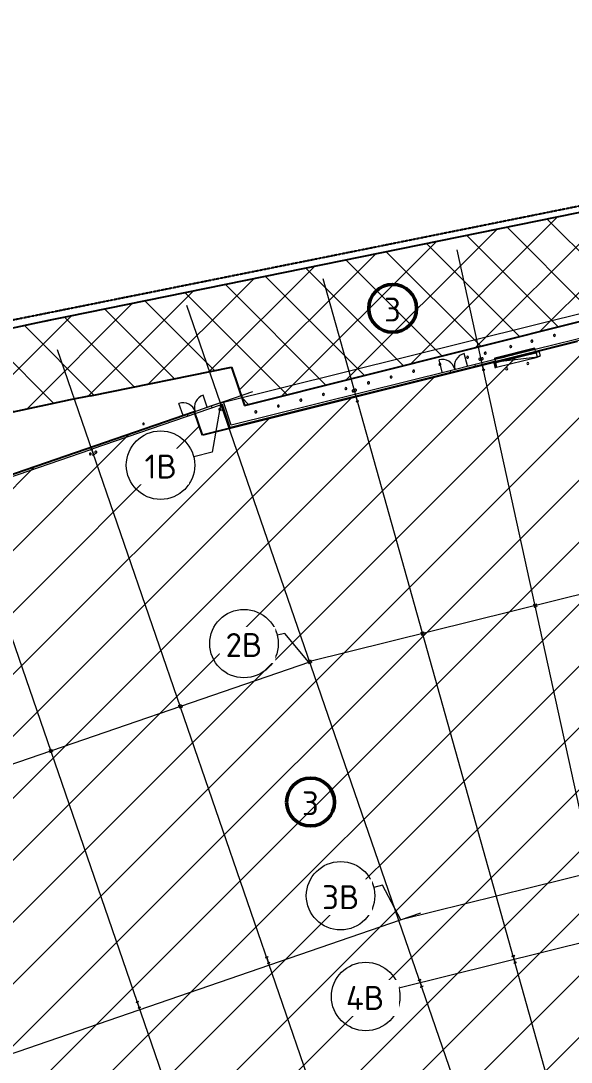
# Model space of a CAD drawing. Header units: millimetres. Extents: x 674 to 609626, y -20132 to 4061356.
# Drawn here: x 154839 to 195031, y 3983357 to 4059444 of the extents above; entities that cross this region are included whole.
import ezdxf

# ---------------------------------------------------------------- set-up
doc = ezdxf.new("R2010")
doc.units = ezdxf.units.MM
for name, pattern in [('AEC_Double Dash', [39, 15, -4, 6, -4, 6, -4]), ('Boundary', [16, 5, -2, 5, -2, 0, -2]), ('Dash Small', [9, 3, -1.5, 3, -1.5]), ('Hidden', [6, 4, -2]), ('Hidden_2_', [4, 3, -1])]:
    doc.linetypes.add(name, pattern=pattern)
for name, color, linetype, lineweight in [('A-000-M_MASS', 13, 'Continuous', 25), ('A-000-MH_MASS', 13, 'Hidden_2_', 25), ('A-010-M_LINE', 90, 'Continuous', 18), ('A-060-M_DETAIL', 3, 'Continuous', 25), ('A-230-M_FLOOR', 192, 'Continuous', 13), ('A-325-M_DOOR', 31, 'Continuous', 13), ('A-325-M_DOOR_PANEL', 31, 'Continuous', 13), ('C-910-M_SITE_BOUND', 91, 'Boundary', 25), ('C-953-M_PARKING', 70, 'Continuous', 13), ('F-670-M_FSP', 13, 'Continuous', 13), ('M-520-M_DRAINAGE_FW', 2, 'Continuous', 13), ('S-280-M_COLUMN', 52, 'Continuous', 13), ('S-280-M_STRUCT_FRAME', 12, 'Continuous', 13), ('Z-030-M_GRID', 191, 'Continuous', 13), ('Z-033_T_GRIDREF', 31, 'Continuous', 13), ('Z-060-M_DETAIL', 92, 'Continuous', 25)]:
    doc.layers.add(name, color=color, linetype=linetype, lineweight=lineweight)
doc.styles.add('ISOCPEUR_2', font='isocpeur.ttf', dxfattribs={"height": 1750})

# ---------------------------------------------------------------- blocks, each defined once
blk = doc.blocks.new('Family - ___-240017-S0_021 - GROUND LOADING PLAN')
at = {"layer": 'C-910-M_SITE_BOUND', "color": 21, "linetype": 'AEC_Double Dash', "lineweight": 5}
blk.add_line((-2260611, 4059444), (-2388364, 4033725), dxfattribs=at)
blk = doc.blocks.new('SHS-Square Hollow Section-Column - 200x200xSHS-1605338-S0_021 - GROUND LOADING PLAN')
at = {"layer": 'S-280-M_COLUMN', "lineweight": 5}
for p, q in [((-100, 100), (-100, -100)), ((-100, 100), (100, 100)), ((100, 100), (100, -100)), ((-100, -100), (100, -100))]:
    blk.add_line(p, q, dxfattribs=at)
blk = doc.blocks.new('Structural Framing 15 - Structural Framing 1-952687-S0_021 - GROUND LOADING PLAN')
at = {"layer": 'S-280-M_STRUCT_FRAME', "lineweight": 5}
for p, q in [((-2344102, 4032045), (-2344274, 4031997)), ((-2344274, 4031997), (-2344270, 4031985)), ((-2344270, 4031985), (-2344199, 4032005)), ((-2344185, 4031997), (-2344089, 4031652)), ((-2344081, 4031655), (-2344178, 4031999)), ((-2344170, 4032013), (-2344099, 4032033)), ((-2344099, 4032033), (-2344102, 4032045)), ((-2344096, 4031638), (-2344167, 4031618)), ((-2344167, 4031618), (-2344164, 4031606)), ((-2344164, 4031606), (-2343993, 4031654)), ((-2343996, 4031667), (-2344067, 4031647)), ((-2343993, 4031654), (-2343996, 4031667)), ((-2332599, 3991148), (-2332800, 3991091)), ((-2332800, 3991091), (-2332797, 3991078)), ((-2332797, 3991078), (-2332714, 3991102)), ((-2332697, 3991092), (-2332569, 3990636)), ((-2332560, 3990639), (-2332688, 3991095)), ((-2332678, 3991112), (-2332595, 3991135)), ((-2332595, 3991135), (-2332599, 3991148)), ((-2332579, 3990619), (-2332661, 3990596)), ((-2332661, 3990596), (-2332658, 3990583)), ((-2332658, 3990583), (-2332456, 3990639)), ((-2332460, 3990652), (-2332543, 3990629)), ((-2332456, 3990639), (-2332460, 3990652))]:
    blk.add_line(p, q, dxfattribs=at)
for centre, radius, start, end in [((-2344196, 4031994), 11.4, 15.66741, 105.66741), ((-2344167, 4032002), 11.4, 105.66741, 195.66741), ((-2344100, 4031649), 11.4, 285.66741, 15.66741), ((-2344070, 4031658), 11.4, 195.66741, 285.66741), ((-2332710, 3991088), 14, 15.6626, 105.66258), ((-2332674, 3991098), 14, 105.66251, 195.66253), ((-2332583, 3990632), 14, 285.66251, 15.66253), ((-2332546, 3990642), 14, 195.6626, 285.66258)]:
    blk.add_arc(centre, radius, start, end, dxfattribs=at)
blk = doc.blocks.new('X_Door-Panel-Hinge-Standard - Standard-3351174-S0_021 - GROUND LOADING PLAN')
at = {"layer": 'A-325-M_DOOR', "lineweight": 5}
blk.add_arc((-472, 20), 932, 360, 90, dxfattribs=at)
at = {"layer": 'A-325-M_DOOR_PANEL', "lineweight": 5}
blk.add_line((-472, 20), (-472, 952), dxfattribs=at)
blk = doc.blocks.new('X_Door-Panel-Hinge-Standard - Standard-3351107-S0_021 - GROUND LOADING PLAN')
at = {"layer": 'A-325-M_DOOR', "lineweight": 5}
blk.add_arc((-472, -20), 932, 270, 0, dxfattribs=at)
at = {"layer": 'A-325-M_DOOR_PANEL', "lineweight": 5}
blk.add_line((-472, -20), (-472, -952), dxfattribs=at)
blk = doc.blocks.new('Door-Roller-Standard - D07_3000x3000x20-Flat-Standard Motor-Anodised Clear-1413415-S0_021 - GROUND LOADING PLAN')
at = {"layer": 'A-325-M_DOOR', "linetype": 'Dash Small', "lineweight": 5}
for p, q in [((-1750, 104), (-1750, 482)), ((-1750, 482), (-1545, 482)), ((-1545, 104), (-1750, 104)), ((-1545, 482), (-1545, 104)), ((1545, 482), (1545, 104)), ((1655, 482), (1545, 482)), ((1545, 104), (1655, 104)), ((1655, 104), (1655, 482))]:
    blk.add_line(p, q, dxfattribs=at)
blk = doc.blocks.new('X_Door-Panel-Roller-Standard - Standard-3126891-S0_021 - GROUND LOADING PLAN')
at = {"layer": 'A-325-M_DOOR', "lineweight": 5}
for p, q in [((-1535, 368), (1535, -10)), ((1535, 368), (-1535, 368)), ((-1535, 368), (-1535, -10)), ((1535, -10), (1535, 368)), ((-1535, -10), (1535, -10))]:
    blk.add_line(p, q, dxfattribs=at)
at = {"layer": 'A-325-M_DOOR_PANEL', "lineweight": 5}
for p, q in [((-1535, 10), (1535, 10)), ((-1535, -10), (-1535, 10)), ((1535, 10), (1535, -10)), ((1535, -10), (-1535, -10))]:
    blk.add_line(p, q, dxfattribs=at)
blk = doc.blocks.new('Structural Framing 56 - Structural Framing 1-1480425-S0_021 - GROUND LOADING PLAN')
at = {"layer": 'S-280-M_STRUCT_FRAME', "lineweight": 5}
for p, q in [((-2353942, 4031417), (-2354110, 4031359)), ((-2354110, 4031359), (-2354106, 4031347)), ((-2354106, 4031347), (-2354036, 4031371)), ((-2354022, 4031364), (-2353905, 4031026)), ((-2353898, 4031028), (-2354014, 4031366)), ((-2354007, 4031381), (-2353938, 4031405)), ((-2353938, 4031405), (-2353942, 4031417)), ((-2353912, 4031011), (-2353982, 4030987)), ((-2353982, 4030987), (-2353978, 4030975)), ((-2353978, 4030975), (-2353810, 4031033)), ((-2353814, 4031045), (-2353883, 4031021)), ((-2353810, 4031033), (-2353814, 4031045)), ((-2339457, 3989399), (-2339655, 3989331)), ((-2339655, 3989331), (-2339650, 3989319)), ((-2339650, 3989319), (-2339569, 3989347)), ((-2339552, 3989338), (-2339397, 3988890)), ((-2339388, 3988893), (-2339543, 3989341)), ((-2339534, 3989359), (-2339453, 3989387)), ((-2339453, 3989387), (-2339457, 3989399)), ((-2339406, 3988872), (-2339487, 3988845)), ((-2339487, 3988845), (-2339483, 3988832)), ((-2339483, 3988832), (-2339285, 3988900)), ((-2339290, 3988913), (-2339371, 3988885)), ((-2339285, 3988900), (-2339290, 3988913))]:
    blk.add_line(p, q, dxfattribs=at)
for centre, radius, start, end in [((-2354032, 4031360), 11.4, 19.00041, 109.00041), ((-2354003, 4031370), 11.4, 109.00041, 199.00041), ((-2353916, 4031022), 11.4, 289.00041, 19.00041), ((-2353887, 4031032), 11.4, 199.00041, 289.00041), ((-2339565, 3989334), 14, 19.00041, 109.00041), ((-2339529, 3989346), 14, 109.00041, 199.00041), ((-2339411, 3988886), 14, 289.00041, 19.00041), ((-2339375, 3988898), 14, 199.00041, 289.00041)]:
    blk.add_arc(centre, radius, start, end, dxfattribs=at)
blk = doc.blocks.new('Hydrant_double3 - Hydrant_double-1559767-S0_021 - GROUND LOADING PLAN')
at = {"layer": 'F-670-M_FSP', "lineweight": 5}
for start, end in [(19.00041, 199.00041), (199.00041, 19.00041)]:
    blk.add_arc((-2397820, 3973209), 60, start, end, dxfattribs=at)
blk = doc.blocks.new('Bollard_Typical - 150mm Diameter - BOL002 _removable_-1561748-S0_021 - GROUND LOADING PLAN')
at = {"layer": 'C-953-M_PARKING', "lineweight": 5}
for start, end in [(360, 180), (180, 0)]:
    blk.add_arc((1.2, -75), 75, start, end, dxfattribs=at)
blk = doc.blocks.new('Downpipe - L Spreader - Default-3252010-S0_021 - GROUND LOADING PLAN')
at = {"layer": 'M-520-M_DRAINAGE_FW', "lineweight": 5}
for start, end in [(0, 180), (180, 0)]:
    blk.add_arc((-40, 150), 75, start, end, dxfattribs=at)
blk = doc.blocks.new('Downpipe - L Spreader - Default-3251983-S0_021 - GROUND LOADING PLAN')
at = {"layer": 'M-520-M_DRAINAGE_FW', "lineweight": 5}
for start, end in [(360, 180), (180, 360)]:
    blk.add_arc((-40, -150), 75, start, end, dxfattribs=at)
blk = doc.blocks.new('Downpipe - Straight - 01 - 150D-V13-S0_021 - GROUND LOADING PLAN')
at = {"layer": 'M-520-M_DRAINAGE_FW', "lineweight": 5}
for start, end in [(0, 180), (360, 180), (180, 0), (180, 360)]:
    blk.add_arc((-40, 100), 75, start, end, dxfattribs=at)
blk = doc.blocks.new('Downpipe - Straight - 01 - 150D-3252302-S0_021 - GROUND LOADING PLAN')
at = {"layer": 'M-520-M_DRAINAGE_FW', "lineweight": 5}
for start, end in [(360, 180), (0, 180), (180, 360), (180, 0)]:
    blk.add_arc((-40, -100), 75, start, end, dxfattribs=at)
blk = doc.blocks.new('X_Door-Panel-Hinge-Standard - Standard-958284-S0_021 - GROUND LOADING PLAN')
at = {"layer": 'A-325-M_DOOR', "lineweight": 5}
blk.add_arc((-485, 20), 945, 360, 90, dxfattribs=at)
at = {"layer": 'A-325-M_DOOR_PANEL', "lineweight": 5}
blk.add_line((-485, 20), (-485, 965), dxfattribs=at)
blk = doc.blocks.new('X_Door-Panel-Hinge-Standard - Standard-958351-S0_021 - GROUND LOADING PLAN')
at = {"layer": 'A-325-M_DOOR', "lineweight": 5}
blk.add_arc((-485, -20), 945, 270, 0, dxfattribs=at)
at = {"layer": 'A-325-M_DOOR_PANEL', "lineweight": 5}
blk.add_line((-485, -20), (-485, -965), dxfattribs=at)
blk = doc.blocks.new('Structural Framing 50 - Structural Framing 1-1640149-S0_021 - GROUND LOADING PLAN')
at = {"layer": 'S-280-M_STRUCT_FRAME', "lineweight": 5}
for p, q in [((-2372852, 4024906), (-2373020, 4024848)), ((-2373020, 4024848), (-2373016, 4024835)), ((-2373016, 4024835), (-2372946, 4024859)), ((-2372932, 4024852), (-2372816, 4024514)), ((-2372808, 4024517), (-2372925, 4024855)), ((-2372918, 4024869), (-2372848, 4024893)), ((-2372823, 4024500), (-2372892, 4024476)), ((-2372892, 4024476), (-2372888, 4024464)), ((-2372888, 4024464), (-2372720, 4024522)), ((-2372848, 4024893), (-2372852, 4024906)), ((-2372724, 4024534), (-2372794, 4024510)), ((-2372720, 4024522), (-2372724, 4024534)), ((-2360069, 3987800), (-2360248, 3987738)), ((-2360248, 3987738), (-2360244, 3987726)), ((-2360244, 3987726), (-2360169, 3987752)), ((-2360155, 3987745), (-2360023, 3987361)), ((-2360015, 3987364), (-2360147, 3987747)), ((-2360140, 3987762), (-2360065, 3987788)), ((-2360065, 3987788), (-2360069, 3987800)), ((-2360030, 3987346), (-2360105, 3987321)), ((-2360105, 3987321), (-2360101, 3987309)), ((-2360101, 3987309), (-2359921, 3987370)), ((-2359925, 3987382), (-2360000, 3987357)), ((-2359921, 3987370), (-2359925, 3987382))]:
    blk.add_line(p, q, dxfattribs=at)
for centre, start, end in [((-2372943, 4024849), 19.00041, 109.00041), ((-2372914, 4024859), 109.00041, 199.00041), ((-2372826, 4024511), 289.00041, 19.00041), ((-2372797, 4024521), 199.00041, 289.00041), ((-2360166, 3987741), 19.00041, 109.00041), ((-2360136, 3987751), 109.00041, 199.00041), ((-2360033, 3987357), 289.00041, 19.00041), ((-2360004, 3987367), 199.00041, 289.00041)]:
    blk.add_arc(centre, 11.4, start, end, dxfattribs=at)
blk = doc.blocks.new('Structural Framing 53 - Structural Framing 1-1640210-S0_021 - GROUND LOADING PLAN')
at = {"layer": 'S-280-M_STRUCT_FRAME', "lineweight": 5}
for p, q in [((-2363397, 4028161), (-2363565, 4028103)), ((-2363565, 4028103), (-2363561, 4028091)), ((-2363561, 4028091), (-2363491, 4028115)), ((-2363477, 4028108), (-2363360, 4027770)), ((-2363353, 4027773), (-2363469, 4028111)), ((-2363462, 4028125), (-2363393, 4028149)), ((-2363393, 4028149), (-2363397, 4028161)), ((-2363367, 4027756), (-2363437, 4027732)), ((-2363437, 4027732), (-2363433, 4027719)), ((-2363433, 4027719), (-2363265, 4027777)), ((-2363269, 4027789), (-2363339, 4027765)), ((-2363265, 4027777), (-2363269, 4027789)), ((-2350614, 3991055), (-2350793, 3990994)), ((-2350793, 3990994), (-2350789, 3990982)), ((-2350789, 3990982), (-2350714, 3991007)), ((-2350700, 3991000), (-2350568, 3990617)), ((-2350560, 3990619), (-2350692, 3991003)), ((-2350685, 3991018), (-2350610, 3991043)), ((-2350610, 3991043), (-2350614, 3991055)), ((-2350575, 3990602), (-2350650, 3990576)), ((-2350650, 3990576), (-2350646, 3990564)), ((-2350646, 3990564), (-2350466, 3990626)), ((-2350470, 3990638), (-2350545, 3990612)), ((-2350466, 3990626), (-2350470, 3990638))]:
    blk.add_line(p, q, dxfattribs=at)
for centre, start, end in [((-2363488, 4028104), 19.00041, 109.00041), ((-2363459, 4028114), 109.00041, 199.00041), ((-2363371, 4027766), 289.00041, 19.00041), ((-2363342, 4027776), 199.00041, 289.00041), ((-2350710, 3990997), 19.00041, 109.00041), ((-2350681, 3991007), 109.00041, 199.00041), ((-2350578, 3990613), 289.00041, 19.00041), ((-2350549, 3990623), 199.00041, 289.00041)]:
    blk.add_arc(centre, 11.4, start, end, dxfattribs=at)
blk = doc.blocks.new('Structural Framing 25 - Structural Framing 1-1640794-S0_021 - GROUND LOADING PLAN')
at = {"layer": 'S-280-M_STRUCT_FRAME', "lineweight": 5}
for p, q in [((-2334872, 4034344), (-2335046, 4034306)), ((-2335046, 4034306), (-2335043, 4034294)), ((-2335043, 4034294), (-2334971, 4034309)), ((-2334958, 4034301), (-2334881, 4033951)), ((-2334874, 4033953), (-2334950, 4034302)), ((-2334941, 4034316), (-2334869, 4034332)), ((-2334869, 4034332), (-2334872, 4034344)), ((-2334890, 4033938), (-2334962, 4033922)), ((-2334962, 4033922), (-2334959, 4033910)), ((-2334959, 4033910), (-2334785, 4033948)), ((-2334788, 4033960), (-2334860, 4033944)), ((-2334785, 4033948), (-2334788, 4033960)), ((-2325766, 3992847), (-2325970, 3992802)), ((-2325970, 3992802), (-2325967, 3992790)), ((-2325967, 3992790), (-2325884, 3992808)), ((-2325867, 3992797), (-2325766, 3992335)), ((-2325777, 3992318), (-2325860, 3992300)), ((-2325860, 3992300), (-2325858, 3992287)), ((-2325757, 3992337), (-2325858, 3992799)), ((-2325858, 3992287), (-2325653, 3992331)), ((-2325847, 3992816), (-2325763, 3992834)), ((-2325763, 3992834), (-2325766, 3992847)), ((-2325656, 3992344), (-2325740, 3992326)), ((-2325653, 3992331), (-2325656, 3992344))]:
    blk.add_line(p, q, dxfattribs=at)
for centre, radius, start, end in [((-2334969, 4034298), 11.4, 12.33441, 102.33441), ((-2334939, 4034305), 11.4, 102.33441, 192.33441), ((-2334893, 4033949), 11.4, 282.33441, 12.33441), ((-2334863, 4033955), 11.4, 192.33441, 282.33441), ((-2325881, 3992794), 14, 12.3296, 102.32958), ((-2325844, 3992802), 14, 102.32951, 192.32953), ((-2325780, 3992332), 14, 282.32951, 12.32953), ((-2325743, 3992340), 14, 192.3296, 282.32958)]:
    blk.add_arc(centre, radius, start, end, dxfattribs=at)
blk = doc.blocks.new('aba - Plumbing Fixtures - Strip Drain - Stormtech - Custom Ass - FLW003 _Doors_-3069044-S0_021 - GROUND LOADING PLAN')
at = {"layer": 'A-000-M_MASS', "lineweight": 5}
blk.add_circle((0, -95), 30, dxfattribs=at)
at = {"layer": 'A-000-MH_MASS', "linetype": 'Hidden', "lineweight": 5}
blk.add_line((0, 0), (0, -3030), dxfattribs=at)
at = {"layer": 'M-520-M_DRAINAGE_FW', "lineweight": 5}
for p, q in [((-41, 0), (-38, 0)), ((-41, 0), (-41, -3002)), ((-38, -3030), (-38, 0)), ((0, 0), (0, -3030)), ((38, 0), (38, -3030)), ((41, -2985), (41, -2997))]:
    blk.add_line(p, q, dxfattribs=at)
blk = doc.blocks.new('Bollard_Typical - 150mm Diameter - BOL001 _fixed_-1895789-S0_021 - GROUND LOADING PLAN')
at = {"layer": 'C-953-M_PARKING', "lineweight": 5}
for start, end in [(360, 180), (180, 0)]:
    blk.add_arc((1.2, -75), 75, start, end, dxfattribs=at)
blk = doc.blocks.new('25021-APA-ZZ-ZZ-M3-AR-000001_V3_rvt-1-S0_021 - GROUND LOADING PLAN')
at = {"layer": 'A-230-M_FLOOR', "lineweight": 5}
for p, q in [((-2328804, 4045244), (-2325540, 4045908)), ((-2337300, 4043515), (-2328804, 4045244)), ((-2365172, 4037845), (-2337300, 4043515)), ((-2329817, 4036972), (-2327267, 4037610)), ((-2334275, 4035858), (-2331354, 4036588)), ((-2331354, 4036588), (-2331323, 4036596)), ((-2331323, 4036596), (-2330746, 4036740)), ((-2325715, 4036761), (-2331099, 4035423)), ((-2325865, 4036592), (-2331077, 4035293)), ((-2330746, 4036740), (-2329873, 4036958)), ((-2329873, 4036958), (-2329850, 4036964)), ((-2329850, 4036964), (-2329817, 4036972)), ((-2335242, 4035617), (-2334990, 4035680)), ((-2334990, 4035680), (-2334316, 4035848)), ((-2334316, 4035848), (-2334299, 4035852)), ((-2334299, 4035852), (-2334275, 4035858)), ((-2345068, 4033161), (-2336045, 4035416)), ((-2336045, 4035416), (-2335247, 4035615)), ((-2335247, 4035615), (-2335242, 4035617)), ((-2331099, 4035423), (-2334011, 4034700)), ((-2331047, 4035172), (-2333958, 4034446)), ((-2331077, 4035293), (-2331109, 4035421)), ((-2331077, 4035293), (-2331062, 4035231)), ((-2331057, 4035212), (-2331047, 4035172)), ((-2363580, 4032046), (-2353282, 4034141)), ((-2335046, 4034304), (-2353364, 4029739)), ((-2353282, 4034141), (-2352556, 4032035)), ((-2335480, 4034335), (-2337304, 4033882)), ((-2334011, 4034700), (-2335480, 4034335)), ((-2335447, 4034204), (-2335480, 4034335)), ((-2333988, 4034568), (-2334970, 4034323)), ((-2334051, 4034790), (-2334078, 4034783)), ((-2334078, 4034783), (-2334073, 4034763)), ((-2334073, 4034763), (-2334068, 4034742)), ((-2334068, 4034742), (-2334058, 4034702)), ((-2334058, 4034702), (-2334025, 4034711)), ((-2334025, 4034711), (-2334022, 4034712)), ((-2334022, 4034712), (-2334014, 4034714)), ((-2334020, 4034698), (-2333988, 4034568)), ((-2333973, 4034505), (-2333988, 4034568)), ((-2333958, 4034446), (-2333968, 4034486)), ((-2337304, 4033882), (-2353289, 4029912)), ((-2337304, 4033882), (-2337271, 4033749)), ((-2345068, 4033161), (-2352320, 4031349)), ((-2352556, 4032035), (-2352538, 4031982)), ((-2352320, 4031349), (-2352538, 4031982)), ((-2354110, 4031359), (-2363397, 4028161)), ((-2354737, 4031302), (-2356520, 4030688)), ((-2353849, 4031608), (-2354737, 4031302)), ((-2354688, 4031160), (-2354737, 4031302)), ((-2353364, 4029739), (-2353942, 4031417)), ((-2353289, 4029912), (-2353849, 4031608)), ((-2356520, 4030688), (-2370153, 4025994)), ((-2356520, 4030688), (-2356471, 4030546)), ((-2353363, 4029739), (-2353514, 4030174)), ((-2363565, 4028103), (-2372852, 4024906))]:
    blk.add_line(p, q, dxfattribs=at)
at = {"layer": 'A-230-M_FLOOR', "lineweight": 5, "flags": 128}
for points in [[(-2334014, 4034714), (-2333693, 4034796), (-2333372, 4034879), (-2333051, 4034962), (-2332729, 4035045), (-2332408, 4035127), (-2332087, 4035210), (-2331766, 4035293), (-2331444, 4035376), (-2331123, 4035458)], [(-2331123, 4035458), (-2331134, 4035498), (-2331143, 4035535)]]:
    blk.add_lwpolyline(points, dxfattribs=at)
at = {"layer": 'A-230-M_FLOOR', "lineweight": 5}
blk.add_arc((-2296592, 3702791), 336000, 101.5, 109.70228, dxfattribs=at)
blk.add_open_spline([(-2377291, 4035145), (-2373268, 4036119), (-2369228, 4037020), (-2365172, 4037845)], degree=3, dxfattribs=at)
at = {"layer": 'A-325-M_DOOR', "color": 253, "lineweight": 5}
for name, p, rotation in [('X_Door-Panel-Hinge-Standard - Standard-958284-S0_021 - GROUND LOADING PLAN', (-2337412, 4033864), 13.99440473853285), ('X_Door-Panel-Hinge-Standard - Standard-958351-S0_021 - GROUND LOADING PLAN', (-2336517, 4034087), 193.9944047385328), ('Door-Roller-Standard - D07_3000x3000x20-Flat-Standard Motor-Anodised Clear-1413415-S0_021 - GROUND LOADING PLAN', (-2332544, 4034974), 193.9944047385328), ('X_Door-Panel-Roller-Standard - Standard-3126891-S0_021 - GROUND LOADING PLAN', (-2332515, 4034858), 193.9944047385328), ('X_Door-Panel-Hinge-Standard - Standard-3351107-S0_021 - GROUND LOADING PLAN', (-2355485, 4031039), 199.0004071202119), ('X_Door-Panel-Hinge-Standard - Standard-3351174-S0_021 - GROUND LOADING PLAN', (-2356356, 4030739), 19.0004071202119)]:
    blk.add_blockref(name, p, dxfattribs=dict(at, rotation=rotation))
at = {"layer": 'C-910-M_SITE_BOUND', "color": 253, "lineweight": 5}
blk.add_blockref('Family - ___-240017-S0_021 - GROUND LOADING PLAN', (0, 0), dxfattribs=at)
at = {"layer": 'C-953-M_PARKING', "color": 253, "lineweight": 5}
for name, p, rotation in [('Bollard_Typical - 150mm Diameter - BOL001 _fixed_-1895789-S0_021 - GROUND LOADING PLAN', (-2329712, 4036535), 14.44475166216758), ('Bollard_Typical - 150mm Diameter - BOL002 _removable_-1561748-S0_021 - GROUND LOADING PLAN', (-2332907, 4035711), 14.44475166214117), ('Bollard_Typical - 150mm Diameter - BOL002 _removable_-1561748-S0_021 - GROUND LOADING PLAN', (-2331358, 4036111), 14.44475166216758), ('Bollard_Typical - 150mm Diameter - BOL001 _fixed_-1895789-S0_021 - GROUND LOADING PLAN', (-2336057, 4034930), 14.44475166208499), ('Bollard_Typical - 150mm Diameter - BOL001 _fixed_-1895789-S0_021 - GROUND LOADING PLAN', (-2334762, 4035234), 14.44475166208499), ('Bollard_Typical - 150mm Diameter - BOL001 _fixed_-1895789-S0_021 - GROUND LOADING PLAN', (-2338071, 4034411), 14.44475166208499), ('Bollard_Typical - 150mm Diameter - BOL001 _fixed_-1895789-S0_021 - GROUND LOADING PLAN', (-2341645, 4033491), 14.44475166208499), ('Bollard_Typical - 150mm Diameter - BOL001 _fixed_-1895789-S0_021 - GROUND LOADING PLAN', (-2339999, 4033915), 14.44475166208499), ('Bollard_Typical - 150mm Diameter - BOL001 _fixed_-1895789-S0_021 - GROUND LOADING PLAN', (-2344937, 4032643), 14.44475166208499), ('Bollard_Typical - 150mm Diameter - BOL001 _fixed_-1895789-S0_021 - GROUND LOADING PLAN', (-2343291, 4033067), 14.44475166208499), ('Bollard_Typical - 150mm Diameter - BOL001 _fixed_-1895789-S0_021 - GROUND LOADING PLAN', (-2346584, 4032220), 14.44475166208499), ('Bollard_Typical - 150mm Diameter - BOL001 _fixed_-1895789-S0_021 - GROUND LOADING PLAN', (-2349876, 4031372), 14.44475166208499), ('Bollard_Typical - 150mm Diameter - BOL001 _fixed_-1895789-S0_021 - GROUND LOADING PLAN', (-2348230, 4031796), 14.44475166208499), ('Bollard_Typical - 150mm Diameter - BOL001 _fixed_-1895789-S0_021 - GROUND LOADING PLAN', (-2351523, 4030948), 14.44475166208499)]:
    blk.add_blockref(name, p, dxfattribs=dict(at, rotation=rotation))
for p in [(-2331630, 4034487), (-2333180, 4034088)]:
    blk.add_blockref('Bollard_Typical - 150mm Diameter - BOL002 _removable_-1561748-S0_021 - GROUND LOADING PLAN', p, dxfattribs=at)
at = {"layer": 'F-670-M_FSP', "color": 253, "lineweight": 5}
blk.add_blockref('Hydrant_double3 - Hydrant_double-1559767-S0_021 - GROUND LOADING PLAN', (38113, 56790), dxfattribs=at)
at = {"layer": 'M-520-M_DRAINAGE_FW', "color": 253, "lineweight": 5}
for name, p, rotation in [('aba - Plumbing Fixtures - Strip Drain - Stormtech - Custom Ass - FLW003 _Doors_-3069044-S0_021 - GROUND LOADING PLAN', (-2331134, 4035498), 284.4447516621844), ('Downpipe - Straight - 01 - 150D-3252302-S0_021 - GROUND LOADING PLAN', (-2335157, 4034613), 192.3404071202748), ('Downpipe - Straight - 01 - 150D-V13-S0_021 - GROUND LOADING PLAN', (-2334904, 4034668), 12.34040712023572), ('Downpipe - Straight - 01 - 150D-3252302-S0_021 - GROUND LOADING PLAN', (-2344410, 4032299), 195.6704071202747), ('Downpipe - Straight - 01 - 150D-V13-S0_021 - GROUND LOADING PLAN', (-2344161, 4032371), 15.6704071202357), ('Downpipe - L Spreader - Default-3251983-S0_021 - GROUND LOADING PLAN', (-2354120, 4030895), 199.0004071202827), ('Downpipe - L Spreader - Default-3251983-S0_021 - GROUND LOADING PLAN', (-2363576, 4027640), 199.0004071202827), ('Downpipe - L Spreader - Default-3252010-S0_021 - GROUND LOADING PLAN', (-2363103, 4027802), 19.00040712024361)]:
    blk.add_blockref(name, p, dxfattribs=dict(at, rotation=rotation))
at = {"layer": 'S-280-M_COLUMN', "color": 253, "lineweight": 5}
for p, rotation in [((-2331109, 4016720), 13.99346909017837), ((-2339321, 4014673), 13.99346909017837), ((-2347563, 4012620), 19.00040712009558), ((-2357018, 4009364), 19.00040712009558), ((-2366474, 4006108), 19.00040712009558)]:
    blk.add_blockref('SHS-Square Hollow Section-Column - 200x200xSHS-1605338-S0_021 - GROUND LOADING PLAN', p, dxfattribs=dict(at, rotation=rotation))
at = {"layer": 'S-280-M_STRUCT_FRAME', "color": 253, "lineweight": 5}
for name in ['Structural Framing 25 - Structural Framing 1-1640794-S0_021 - GROUND LOADING PLAN', 'Structural Framing 15 - Structural Framing 1-952687-S0_021 - GROUND LOADING PLAN', 'Structural Framing 56 - Structural Framing 1-1480425-S0_021 - GROUND LOADING PLAN', 'Structural Framing 53 - Structural Framing 1-1640210-S0_021 - GROUND LOADING PLAN', 'Structural Framing 50 - Structural Framing 1-1640149-S0_021 - GROUND LOADING PLAN']:
    blk.add_blockref(name, (0, 0), dxfattribs=at)
blk = doc.blocks.new('Family - ___-3870354-S0_021 - GROUND LOADING PLAN')
at = {"layer": 'C-910-M_SITE_BOUND'}
blk.add_line((-2260611, 4059444), (-2388364, 4033725), dxfattribs=at)
blk = doc.blocks.new('Grid - NRP_Grid-Head-320187-S0_021 - GROUND LOADING PLAN')
at = {"layer": 'Z-033_T_GRIDREF'}
blk.add_circle((0, 0), 5, dxfattribs=at)
blk = doc.blocks.new('NRP_Load Tag _v2_ - NRP_Load Tag-532938-S0_021 - GROUND LOADING PLAN')
at = {"layer": 'A-060-M_DETAIL', "lineweight": 50}
for start, end in [(360, 180), (180, 360)]:
    blk.add_arc((0, 0), 3.5, start, end, dxfattribs=at)

msp = doc.modelspace()

# ---------------------------------------------------------------- hatches: boundary and pattern name
at = {"layer": 'Z-060-M_DETAIL', "lineweight": 18}
h = msp.add_hatch(dxfattribs=at)
h.set_pattern_fill('FP_39', color=150, style=0, pattern_type=2)
h.set_pattern_definition([(45, (2523501.4, 0), (-1767.767, 1767.767), []), (135, (2523501.4, 0), (-1767.767, -1767.767), [])])
h.paths.add_polyline_path([(96245, 3945586), (100712, 3950053), (100488, 3950102), (100182, 3950188), (100047, 3950231), (99832, 3950312), (99622, 3950403), (99416, 3950505), (99164, 3950647), (99020, 3950737), (98831, 3950868), (97520, 3951917), (97129, 3952216), (96907, 3952378), (96590, 3952594), (96111, 3952893), (95937, 3952997), (95601, 3953183), (95093, 3953438), (94914, 3953524), (94563, 3953678), (94075, 3953870), (93847, 3953954), (93483, 3954076), (93057, 3954202), (92745, 3954285), (92372, 3954373), (91996, 3954449), (91617, 3954513), (91237, 3954566), (90856, 3954607), (90474, 3954636), (90004, 3954655), (89707, 3954660), (81061, 3954660), (80707, 3954666), (80355, 3954685), (80003, 3954716), (79652, 3954760), (79303, 3954816), (78957, 3954885), (78613, 3954965), (78272, 3955058), (77790, 3955213), (77601, 3955280), (77272, 3955408), (76948, 3955548), (76628, 3955700), (76315, 3955862), (76007, 3956036), (75706, 3956221), (75411, 3956416), (75124, 3956621), (74737, 3956925), (74571, 3957062), (74307, 3957297), (74052, 3957540), (73719, 3957888), (73567, 3958055), (73298, 3958377), (73121, 3958602), (72912, 3958887), (72714, 3959180), (72526, 3959479), (72349, 3959785), (72183, 3960096), (72028, 3960414), (71884, 3960737), (71752, 3961064), (71632, 3961397), (63374, 3985498), (63253, 3985872), (63143, 3986250), (63045, 3986631), (62959, 3987015), (62886, 3987401), (62823, 3987800), (62775, 3988180), (62738, 3988571), (62713, 3988964), (62701, 3989357), (62701, 3989750), (62714, 3990143), (62739, 3990536), (62776, 3990927), (62851, 3991478), (62887, 3991706), (62961, 3992092), (63047, 3992476), (63145, 3992857), (63282, 3993317), (63377, 3993608), (63540, 3994053), (63656, 3994344), (63812, 3994705), (64029, 3995155), (64159, 3995411), (64349, 3995755), (64558, 3996107), (64761, 3996425), (65067, 3996867), (65214, 3997068), (65455, 3997378), (65706, 3997681), (65967, 3997976), (66236, 3998262), (66594, 3998614), (66830, 3998833), (67098, 3999068), (67401, 3999318), (67712, 3999559), (68031, 3999789), (68357, 4000010), (68689, 4000220), (69028, 4000420), (69373, 4000608), (69724, 4000786), (86757, 4009087), (104171, 4015733), (114432, 4019404), (115522, 4019791), (117414, 4020449), (119311, 4021097), (121212, 4021733), (123116, 4022358), (125024, 4022971), (126936, 4023573), (128851, 4024164), (130769, 4024743), (132692, 4025311), (134788, 4025915), (136546, 4026412), (138860, 4027048), (140413, 4027467), (142931, 4028126), (144292, 4028475), (147002, 4029149), (148183, 4029438), (151073, 4030119), (152086, 4030354), (154041, 4030794), (155999, 4031223), (157959, 4031640), (159922, 4032046), (170220, 4034141), (171181, 4031349), (196234, 4037610), (195955, 4039377), (260999, 4052607), (261254, 4052656), (262017, 4052784), (262525, 4052859), (263040, 4052927), (263638, 4052993), (264238, 4053047), (265070, 4053101), (265440, 4053120), (266042, 4053138), (267106, 4053144), (286913, 4053144), (287204, 4053138), (287495, 4053120), (287784, 4053090), (288072, 4053047), (288358, 4052993), (288642, 4052927), (288922, 4052850), (289199, 4052760), (289498, 4052649), (289741, 4052547), (290004, 4052424), (290263, 4052290), (290515, 4052146), (290762, 4051991), (291002, 4051826), (291234, 4051651), (291533, 4051401), (291677, 4051273), (291886, 4051071), (292086, 4050860), (292278, 4050641), (292527, 4050322), (292633, 4050180), (292796, 4049938), (292948, 4049691), (293090, 4049437), (293222, 4049177), (293343, 4048912), (293452, 4048642), (293569, 4048308), (293637, 4048091), (293712, 4047809), (293776, 4047525), (293827, 4047239), (296518, 4030249), (296518, 4059144), (268053, 4059144), (267282, 4059138), (266510, 4059120), (265738, 4059090), (264968, 4059049), (264197, 4058995), (263428, 4058930), (262660, 4058852), (261893, 4058763), (260999, 4058643), (260364, 4058549), (259603, 4058425), (258843, 4058288), (258085, 4058140), (158330, 4037845), (156365, 4037439), (154402, 4037021), (152442, 4036592), (150485, 4036151), (148530, 4035698), (146578, 4035234), (144629, 4034758), (142683, 4034271), (140740, 4033771), (138800, 4033261), (136862, 4032738), (134788, 4032165), (132997, 4031659), (131070, 4031102), (129146, 4030534), (126646, 4029776), (125308, 4029363), (123394, 4028760), (121484, 4028146), (119577, 4027521), (117675, 4026884), (115776, 4026236), (113881, 4025576), (110360, 4024322), (102090, 4021360), (84369, 4014597), (64120, 4004730), (61505, 4003095), (61206, 4002902), (60874, 4002672), (60551, 4002433), (60234, 4002184), (59926, 4001925), (59626, 4001656), (59334, 4001378), (59052, 4001091), (58778, 4000796), (58514, 4000492), (58259, 4000180), (58014, 3999860), (57780, 3999533), (57555, 3999199), (57328, 3998833), (57139, 3998510), (56946, 3998156), (56766, 3997796), (56596, 3997431), (56438, 3997060), (56291, 3996685), (56157, 3996306), (56034, 3995922), (55923, 3995535), (55824, 3995144), (55738, 3994751), (55664, 3994355), (55602, 3993957), (55553, 3993558), (55516, 3993157), (55492, 3992755), (55480, 3992352), (55481, 3991949), (55499, 3991478), (55521, 3991145), (55559, 3990744), (55610, 3990345), (55674, 3989947), (55750, 3989552), (55838, 3989159), (55938, 3988769), (56051, 3988382), (56244, 3987800), (67013, 3956365), (67139, 3956015), (67277, 3955669), (67426, 3955328), (67612, 3954942), (67757, 3954661), (67939, 3954336), (68131, 3954018), (68333, 3953705), (68546, 3953400), (68768, 3953101), (69000, 3952810), (69241, 3952527), (69492, 3952252), (69751, 3951985), (70019, 3951726), (70295, 3951477), (70579, 3951236), (70871, 3951005), (71171, 3950784), (71477, 3950573), (71790, 3950371), (72109, 3950180), (72435, 3950000), (72766, 3949830), (73103, 3949672), (73444, 3949524), (73791, 3949387), (74141, 3949262), (74496, 3949149), (74854, 3949047), (75215, 3948956), (75579, 3948878), (75945, 3948811), (76313, 3948757), (76683, 3948715), (77054, 3948684), (77426, 3948666), (77798, 3948660), (88374, 3948660), (88760, 3948654), (89146, 3948635), (89531, 3948603), (90004, 3948546), (90296, 3948502), (90676, 3948433), (91054, 3948352), (91429, 3948258), (91800, 3948152), (92168, 3948034), (92531, 3947904), (92891, 3947763), (93245, 3947609), (93594, 3947444), (94075, 3947192), (94276, 3947081), (94607, 3946882), (94932, 3946673), (95250, 3946454), (95560, 3946224), (95863, 3945984), (96111, 3945732)])
h = msp.add_hatch(dxfattribs=at)
h.set_pattern_fill('FP_43', color=240, style=0, pattern_type=2)
h.set_pattern_definition([(45, (2523501.4, 0), (-2262.7417, 2262.7417), [])])
h.paths.add_polyline_path([(76024, 3957063), (123550, 3973428), (125141, 3968809), (218853, 3968809), (215362, 3990817), (202456, 3993537), (201710, 3998248), (201451, 3998207), (195477, 4036005), (168099, 4029182), (167515, 4030872), (63001, 3994884), (75754, 3957846)])

# ---------------------------------------------------------------- linework, layer by layer
at = {"layer": 'A-010-M_LINE', "lineweight": 25}
for p, q in [((258085, 4058140), (158330, 4037845)), ((171181, 4031349), (196234, 4037610)), ((195477, 4036005), (168099, 4029182)), ((159922, 4032046), (170220, 4034141)), ((170220, 4034141), (171181, 4031349)), ((167515, 4030872), (63001, 3994884)), ((168099, 4029182), (167515, 4030872))]:
    msp.add_line(p, q, dxfattribs=at)
for centre, radius in [((225390, 3708232), 336366), ((226909, 3702791), 336000)]:
    msp.add_arc(centre, radius, 101.5, 109.70228, dxfattribs=at)
at = {"layer": 'Z-030-M_GRID'}
for p, q in [((208306, 3943941), (186706, 4042723)), ((169452, 4031536), (199018, 4038904)), ((199694, 3943629), (166973, 4038656)), ((189150, 3943536), (157518, 4035400)), ((171746, 4032329), (43294, 3988098)), ((178533, 3943654), (148063, 4032144)), ((169452, 4031536), (168815, 4027917)), ((201686, 4019036), (175848, 4012597)), ((175848, 4012597), (174116, 4014683)), ((49805, 3969187), (175938, 4012620)), ((205432, 3999436), (182598, 3993746)), ((182598, 3993746), (181252, 3996281)), ((184034, 3994255), (56317, 3950277))]:
    msp.add_line(p, q, dxfattribs=at)

# ---------------------------------------------------------------- block references
at = {"lineweight": 5}
msp.add_blockref('25021-APA-ZZ-ZZ-M3-AR-000001_V3_rvt-1-S0_021 - GROUND LOADING PLAN', (2523501, 0), dxfattribs=at)
at = {"layer": 'A-060-M_DETAIL', "lineweight": 50, "xscale": 499.9999999999995, "yscale": 499.9999999999995, "zscale": 499.9999999999995}
for p in [(181995, 4038435), (175999, 4002365)]:
    msp.add_blockref('NRP_Load Tag _v2_ - NRP_Load Tag-532938-S0_021 - GROUND LOADING PLAN', p, dxfattribs=at)
at = {"layer": 'C-910-M_SITE_BOUND'}
msp.add_blockref('Family - ___-3870354-S0_021 - GROUND LOADING PLAN', (2523501, 0), dxfattribs=at)
at = {"layer": 'Z-033_T_GRIDREF', "xscale": 499.9999999999995, "yscale": 499.9999999999995, "zscale": 499.9999999999995}
for p, rotation in [((165043, 4026977), 283.9934690902115), ((171136, 4013940), 103.9934690902123), ((178188, 3995517), 103.9934690902113), ((180022, 3988155), 103.9934690902133)]:
    msp.add_blockref('Grid - NRP_Grid-Head-320187-S0_021 - GROUND LOADING PLAN', p, dxfattribs=dict(at, rotation=rotation))

# ---------------------------------------------------------------- texts
at = {"layer": 'A-060-M_DETAIL', "lineweight": 13, "char_height": 1750, "width": 1483.12, "attachment_point": 1, "style": 'ISOCPEUR_2'}
for insert in [(181366, 4039221), (175370, 4003151)]:
    msp.add_mtext('3', dxfattribs=dict(at, insert=insert))

# ---------------------------------------------------------------- next in the draw order: texts
at = {"layer": 'Z-033_T_GRIDREF', "char_height": 1750, "attachment_point": 1, "style": 'ISOCPEUR_2', "bg_fill": 3, "box_fill_scale": 1.25, "bg_fill_color": 256, "bg_fill_true_color": 13158600, "bg_fill_transparency": 0}
for s, insert, width in [('1B', (163874, 4027753), 2805.91), ('2B', (169790, 4014711), 3206.75), ('3B', (176841, 3996289), 3206.75)]:
    msp.add_mtext(s, dxfattribs=dict(at, insert=insert, width=width))

# ---------------------------------------------------------------- next in the draw order: linework, layer by layer
at = {"layer": 'Z-030-M_GRID'}
for p, q in [((204041, 3943857), (176912, 4040582)), ((168815, 4027917), (167469, 4027582)), ((174116, 4014683), (173562, 4014545)), ((181252, 3996281), (180613, 3996122))]:
    msp.add_line(p, q, dxfattribs=at)

# ---------------------------------------------------------------- next in the draw order: texts
at = {"layer": 'Z-033_T_GRIDREF', "insert": (178579, 3988926), "char_height": 1750, "width": 3447.26, "attachment_point": 1, "style": 'ISOCPEUR_2', "bg_fill": 3, "box_fill_scale": 1.25, "bg_fill_color": 256, "bg_fill_true_color": 13158600, "bg_fill_transparency": 0}
msp.add_mtext('4B', dxfattribs=at)

# ---------------------------------------------------------------- next in the draw order: linework, layer by layer
at = {"layer": 'Z-030-M_GRID'}
msp.add_line((216590, 3997268), (182448, 3988759), dxfattribs=at)

doc.saveas('drawing.dxf')
